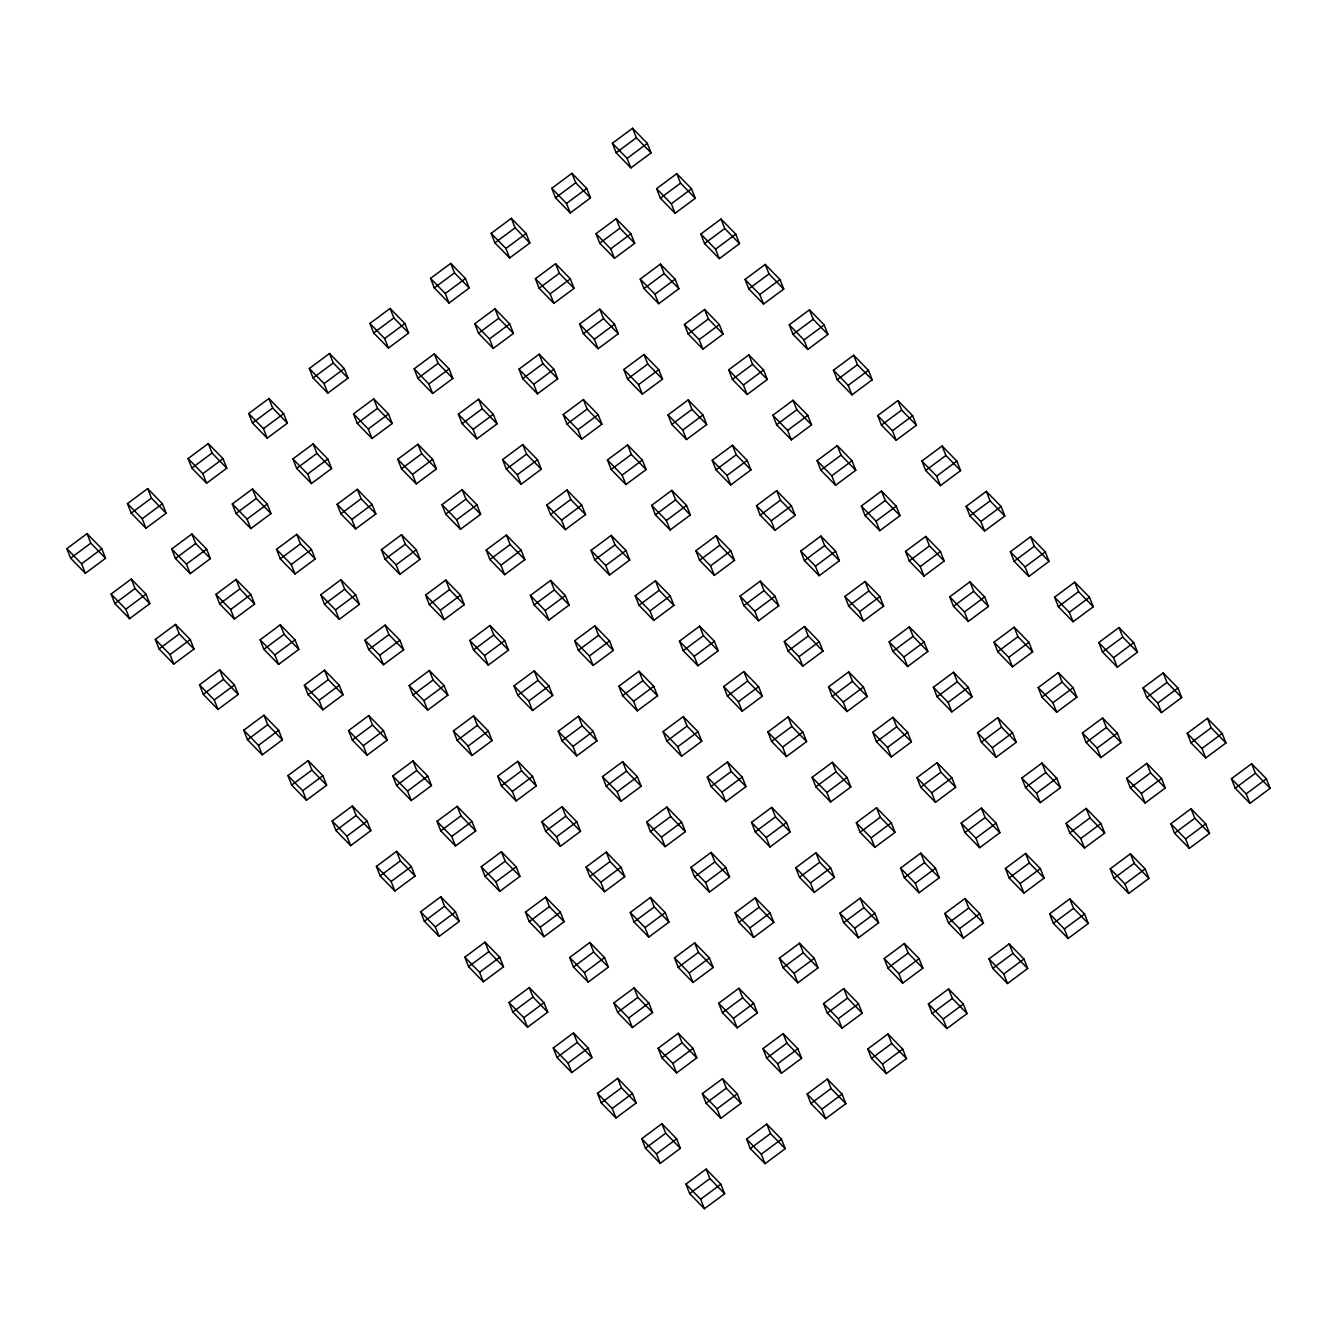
<?xml version="1.0" encoding="UTF-8"?>
<svg xmlns="http://www.w3.org/2000/svg" width="1337" height="1337" viewBox="0 0 1337 1337"><rect width="100%" height="100%" fill="white"/><g stroke="black" fill="none" stroke-linecap="round" stroke-linejoin="round"><path stroke-width="1.5" d="M66.85 548.655L87.055 533.647L101.796 548.772L105.556 558.281L85.351 573.289L70.61 558.164L66.85 548.655L81.59 563.796L85.351 573.289M127.466 503.614L147.672 488.607L162.412 503.731L166.172 513.224L145.967 528.249L131.227 513.107L127.466 503.614L142.207 518.756L145.967 528.249M188.082 458.574L208.288 443.566L223.028 458.691L226.789 468.184L206.583 483.209L191.843 468.067L188.082 458.574L202.823 473.699L206.583 483.209M248.699 413.534L268.887 398.51L283.628 413.651L287.388 423.144L267.199 438.152L252.459 423.027L248.699 413.534L263.439 428.659L267.199 438.152M309.298 368.494L329.504 353.469L344.244 368.594L348.004 378.104L327.799 393.111L313.059 377.987L309.298 368.494L324.039 383.619L327.799 393.111M369.914 323.437L390.12 308.429L404.86 323.554L408.621 333.063L388.415 348.071L373.675 332.946L369.914 323.437L384.655 338.579L388.415 348.071M430.531 278.397L450.736 263.389L465.477 278.514L469.237 288.007L449.031 303.031L434.291 287.89L430.531 278.397L445.271 293.522L449.031 303.031M491.147 233.357L511.352 218.332L526.093 233.474L529.853 242.966L509.648 257.974L494.907 242.849L491.147 233.357L505.887 248.481L509.648 257.974M551.763 188.316L571.969 173.292L586.709 188.433L590.469 197.926L570.264 212.934L555.523 197.809L551.763 188.316L566.504 203.441L570.264 212.934M612.379 143.26L632.585 128.252L647.325 143.377L651.086 152.886L630.88 167.894L616.14 152.769L612.379 143.26L627.12 158.401L630.88 167.894M70.61 558.164L90.816 543.14L87.055 533.647M131.227 513.107L151.432 498.099L147.672 488.607M191.843 468.067L212.048 453.059L208.288 443.566M252.459 423.027L272.648 408.019L268.887 398.51M313.059 377.987L333.264 362.962L329.504 353.469M373.675 332.946L393.88 317.922L390.12 308.429M434.291 287.89L454.496 272.882L450.736 263.389M494.907 242.849L515.113 227.842L511.352 218.332M555.523 197.809L575.729 182.801L571.969 173.292M616.14 152.769L636.345 137.744L632.585 128.252M81.59 563.796L101.796 548.772M142.207 518.756L162.412 503.731M202.823 473.699L223.028 458.691M263.439 428.659L283.628 413.651M324.039 383.619L344.244 368.594M384.655 338.579L404.86 323.554M445.271 293.522L465.477 278.514M505.887 248.481L526.093 233.474M566.504 203.441L586.709 188.433M627.12 158.401L647.325 143.377M111.071 594.046L131.277 579.038L146.017 594.163L149.777 603.672L129.572 618.68L114.832 603.555L111.071 594.046L125.812 609.187L129.572 618.68M171.688 549.006L191.893 533.998L206.633 549.123L210.394 558.615L190.188 573.64L175.448 558.498L171.688 549.006L186.428 564.13L190.188 573.64M232.304 503.965L252.509 488.958L267.25 504.082L270.993 513.575L250.804 528.6L236.064 513.458L232.304 503.965L247.044 519.09L250.804 528.6M292.903 458.925L313.109 443.901L327.849 459.042L331.609 468.535L311.404 483.543L296.664 468.418L292.903 458.925L307.644 474.05L311.404 483.543M353.52 413.868L373.725 398.861L388.465 413.985L392.226 423.495L372.02 438.503L357.28 423.378L353.52 413.868L368.26 429.01L372.02 438.503M414.136 368.828L434.341 353.82L449.082 368.945L452.842 378.438L432.636 393.462L417.896 378.338L414.136 368.828L428.876 383.97L432.636 393.462M474.752 323.788L494.957 308.78L509.698 323.905L513.458 333.398L493.253 348.422L478.512 333.281L474.752 323.788L489.492 338.913L493.253 348.422M535.368 278.748L555.574 263.723L570.314 278.865L574.074 288.357L553.869 303.365L539.129 288.24L535.368 278.748L550.109 293.873L553.869 303.365M595.984 233.708L616.19 218.683L630.93 233.808L634.691 243.317L614.485 258.325L599.745 243.2L595.984 233.708L610.725 248.832L614.485 258.325M656.601 188.651L676.789 173.643L691.53 188.768L695.29 198.277L675.085 213.285L660.361 198.16L656.601 188.651L671.324 203.792L675.085 213.285M114.832 603.555L135.037 588.531L131.277 579.038M175.448 558.498L195.653 543.49L191.893 533.998M236.064 513.458L256.269 498.45L252.509 488.958M296.664 468.418L316.869 453.41L313.109 443.901M357.28 423.378L377.485 408.353L373.725 398.861M417.896 378.338L438.101 363.313L434.341 353.82M478.512 333.281L498.718 318.273L494.957 308.78M539.129 288.24L559.334 273.233L555.574 263.723M599.745 243.2L619.95 228.176L616.19 218.683M660.361 198.16L680.55 183.136L676.789 173.643M125.812 609.187L146.017 594.163M186.428 564.13L206.633 549.123M247.044 519.09L267.25 504.082M307.644 474.05L327.849 459.042M368.26 429.01L388.465 413.985M428.876 383.97L449.082 368.945M489.492 338.913L509.698 323.905M550.109 293.873L570.314 278.865M610.725 248.832L630.93 233.808M671.324 203.792L691.53 188.768M155.293 639.437L175.498 624.429L190.238 639.554L193.999 649.047L173.793 664.071L159.053 648.946L155.293 639.437L170.033 654.578L173.793 664.071M215.909 594.397L236.114 579.389L250.855 594.514L254.615 604.006L234.41 619.031L219.669 603.889L215.909 594.397L230.649 609.522L234.41 619.031M276.508 549.357L296.714 534.332L311.454 549.474L315.214 558.966L295.009 573.974L280.269 558.849L276.508 549.357L291.249 564.481L295.009 573.974M337.125 504.316L357.33 489.292L372.07 504.433L375.831 513.926L355.625 528.934L340.885 513.809L337.125 504.316L351.865 519.441L355.625 528.934M397.741 459.26L417.946 444.252L432.687 459.376L436.447 468.886L416.242 483.894L401.501 468.769L397.741 459.26L412.481 474.401L416.242 483.894M458.357 414.219L478.562 399.211L493.303 414.336L497.063 423.829L476.858 438.854L462.117 423.712L458.357 414.219L473.097 429.344L476.858 438.854M518.973 369.179L539.179 354.171L553.919 369.296L557.679 378.789L537.474 393.813L522.734 378.672L518.973 369.179L533.714 384.304L537.474 393.813M579.589 324.139L599.795 309.114L614.535 324.256L618.296 333.749L598.09 348.756L583.35 333.632L579.589 324.139L594.33 339.264L598.09 348.756M640.206 279.099L660.411 264.074L675.135 279.199L678.895 288.708L658.706 303.716L643.966 288.591L640.206 279.099L654.946 294.224L658.706 303.716M700.805 234.042L721.011 219.034L735.751 234.159L739.511 243.652L719.306 258.676L704.566 243.551L700.805 234.042L715.546 249.183L719.306 258.676M159.053 648.946L179.258 633.922L175.498 624.429M219.669 603.889L239.875 588.882L236.114 579.389M280.269 558.849L300.474 543.841L296.714 534.332M340.885 513.809L361.09 498.785L357.33 489.292M401.501 468.769L421.707 453.744L417.946 444.252M462.117 423.712L482.323 408.704L478.562 399.211M522.734 378.672L542.939 363.664L539.179 354.171M583.35 333.632L603.555 318.624L599.795 309.114M643.966 288.591L664.171 273.567L660.411 264.074M704.566 243.551L724.771 228.527L721.011 219.034M170.033 654.578L190.238 639.554M230.649 609.522L250.855 594.514M291.249 564.481L311.454 549.474M351.865 519.441L372.07 504.433M412.481 474.401L432.687 459.376M473.097 429.344L493.303 414.336M533.714 384.304L553.919 369.296M594.33 339.264L614.535 324.256M654.946 294.224L675.135 279.199M715.546 249.183L735.751 234.159M199.514 684.828L219.719 669.82L234.46 684.945L238.22 694.438L218.015 709.462L203.274 694.321L199.514 684.828L214.254 699.97L218.015 709.462M260.13 639.788L280.319 624.78L295.059 639.905L298.82 649.398L278.614 664.422L263.89 649.281L260.13 639.788L274.854 654.913L278.614 664.422M320.73 594.748L340.935 579.723L355.675 594.865L359.436 604.357L339.23 619.365L324.49 604.24L320.73 594.748L335.47 609.873L339.23 619.365M381.346 549.708L401.551 534.683L416.292 549.808L420.052 559.317L399.847 574.325L385.106 559.2L381.346 549.708L396.086 564.832L399.847 574.325M441.962 504.651L462.167 489.643L476.908 504.768L480.668 514.277L460.463 529.285L445.722 514.16L441.962 504.651L456.702 519.792L460.463 529.285M502.578 459.61L522.784 444.603L537.524 459.727L541.284 469.22L521.079 484.245L506.339 469.103L502.578 459.61L517.319 474.735L521.079 484.245M563.195 414.57L583.4 399.546L598.14 414.687L601.901 424.18L581.695 439.188L566.955 424.063L563.195 414.57L577.935 429.695L581.695 439.188M623.811 369.53L644.016 354.506L658.757 369.647L662.517 379.14L642.312 394.148L627.571 379.023L623.811 369.53L638.551 384.655L642.312 394.148M684.41 324.473L704.616 309.465L719.356 324.59L723.116 334.1L702.911 349.107L688.171 333.983L684.41 324.473L699.151 339.615L702.911 349.107M745.027 279.433L765.232 264.425L779.972 279.55L783.733 289.043L763.527 304.067L748.787 288.926L745.027 279.433L759.767 294.575L763.527 304.067M203.274 694.321L223.48 679.313L219.719 669.82M263.89 649.281L284.079 634.273L280.319 624.78M324.49 604.24L344.695 589.233L340.935 579.723M385.106 559.2L405.312 544.176L401.551 534.683M445.722 514.16L465.928 499.136L462.167 489.643M506.339 469.103L526.544 454.095L522.784 444.603M566.955 424.063L587.16 409.055L583.4 399.546M627.571 379.023L647.777 364.015L644.016 354.506M688.171 333.983L708.376 318.958L704.616 309.465M748.787 288.926L768.992 273.918L765.232 264.425M214.254 699.97L234.46 684.945M274.854 654.913L295.059 639.905M335.47 609.873L355.675 594.865M396.086 564.832L416.292 549.808M456.702 519.792L476.908 504.768M517.319 474.735L537.524 459.727M577.935 429.695L598.14 414.687M638.551 384.655L658.757 369.647M699.151 339.615L719.356 324.59M759.767 294.575L779.972 279.55M243.735 730.219L263.941 715.211L278.664 730.336L282.425 739.829L262.236 754.853L247.495 739.712L243.735 730.219L258.476 745.344L262.236 754.853M304.335 685.179L324.54 670.171L339.28 685.296L343.041 694.789L322.835 709.813L308.095 694.672L304.335 685.179L319.075 700.304L322.835 709.813M364.951 640.139L385.156 625.114L399.897 640.256L403.657 649.749L383.452 664.756L368.711 649.632L364.951 640.139L379.691 655.264L383.452 664.756M425.567 595.082L445.773 580.074L460.513 595.199L464.273 604.708L444.068 619.716L429.327 604.591L425.567 595.082L440.308 610.224L444.068 619.716M486.183 550.042L506.389 535.034L521.129 550.159L524.889 559.651L504.684 574.676L489.944 559.551L486.183 550.042L500.924 565.183L504.684 574.676M546.8 505.002L567.005 489.994L581.745 505.119L585.506 514.611L565.3 529.636L550.56 514.494L546.8 505.002L561.54 520.126L565.3 529.636M607.416 459.961L627.621 444.937L642.362 460.078L646.122 469.571L625.917 484.579L611.176 469.454L607.416 459.961L622.156 475.086L625.917 484.579M668.032 414.921L688.221 399.897L702.961 415.022L706.721 424.531L686.516 439.539L671.776 424.414L668.032 414.921L682.756 430.046L686.516 439.539M728.632 369.864L748.837 354.857L763.577 369.981L767.338 379.491L747.132 394.499L732.392 379.374L728.632 369.864L743.372 385.006L747.132 394.499M789.248 324.824L809.453 309.816L824.194 324.941L827.954 334.434L807.749 349.458L793.008 334.317L789.248 324.824L803.988 339.949L807.749 349.458M247.495 739.712L267.701 724.704L263.941 715.211M308.095 694.672L328.3 679.664L324.54 670.171M368.711 649.632L388.917 634.624L385.156 625.114M429.327 604.591L449.533 589.567L445.773 580.074M489.944 559.551L510.149 544.527L506.389 535.034M550.56 514.494L570.765 499.486L567.005 489.994M611.176 469.454L631.382 454.446L627.621 444.937M671.776 424.414L691.981 409.389L688.221 399.897M732.392 379.374L752.597 364.349L748.837 354.857M793.008 334.317L813.214 319.309L809.453 309.816M258.476 745.344L278.664 730.336M319.075 700.304L339.28 685.296M379.691 655.264L399.897 640.256M440.308 610.224L460.513 595.199M500.924 565.183L521.129 550.159M561.54 520.126L581.745 505.119M622.156 475.086L642.362 460.078M682.756 430.046L702.961 415.022M743.372 385.006L763.577 369.981M803.988 339.949L824.194 324.941M287.94 775.61L308.145 760.603L322.885 775.727L326.646 785.22L306.44 800.245L291.7 785.103L287.94 775.61L302.68 790.735L306.44 800.245M348.556 730.57L368.761 715.546L383.502 730.687L387.262 740.18L367.057 755.188L352.316 740.063L348.556 730.57L363.296 745.695L367.057 755.188M409.172 685.53L429.378 670.505L444.118 685.647L447.878 695.14L427.673 710.148L412.932 695.023L409.172 685.53L423.913 700.655L427.673 710.148M469.788 640.473L489.994 625.465L504.734 640.59L508.495 650.1L488.289 665.107L473.549 649.983L469.788 640.473L484.529 655.615L488.289 665.107M530.405 595.433L550.61 580.425L565.35 595.55L569.111 605.043L548.905 620.067L534.165 604.926L530.405 595.433L545.145 610.558L548.905 620.067M591.021 550.393L611.226 535.385L625.967 550.51L629.727 560.002L609.522 575.027L594.781 559.885L591.021 550.393L605.761 565.518L609.522 575.027M651.637 505.353L671.826 490.328L686.566 505.47L690.327 514.962L670.138 529.97L655.397 514.845L651.637 505.353L666.378 520.477L670.138 529.97M712.237 460.312L732.442 445.288L747.182 460.413L750.943 469.922L730.737 484.93L715.997 469.805L712.237 460.312L726.977 475.437L730.737 484.93M772.853 415.255L793.058 400.248L807.799 415.372L811.559 424.865L791.354 439.89L776.613 424.765L772.853 415.255L787.593 430.397L791.354 439.89M833.469 370.215L853.674 355.207L868.415 370.332L872.175 379.825L851.97 394.85L837.229 379.708L833.469 370.215L848.21 385.34L851.97 394.85M291.7 785.103L311.905 770.095L308.145 760.603M352.316 740.063L372.522 725.055L368.761 715.546M412.932 695.023L433.138 679.998L429.378 670.505M473.549 649.983L493.754 634.958L489.994 625.465M534.165 604.926L554.37 589.918L550.61 580.425M594.781 559.885L614.987 544.878L611.226 535.385M655.397 514.845L675.586 499.837L671.826 490.328M715.997 469.805L736.202 454.781L732.442 445.288M776.613 424.765L796.819 409.74L793.058 400.248M837.229 379.708L857.435 364.7L853.674 355.207M302.68 790.735L322.885 775.727M363.296 745.695L383.502 730.687M423.913 700.655L444.118 685.647M484.529 655.615L504.734 640.59M545.145 610.558L565.35 595.55M605.761 565.518L625.967 550.51M666.378 520.477L686.566 505.47M726.977 475.437L747.182 460.413M787.593 430.397L807.799 415.372M848.21 385.34L868.415 370.332M332.161 821.002L352.366 805.994L367.107 821.119L370.867 830.611L350.662 845.636L335.921 830.494L332.161 821.002L346.901 836.126L350.662 845.636M392.777 775.961L412.983 760.937L427.723 776.078L431.483 785.571L411.278 800.579L396.537 785.454L392.777 775.961L407.518 791.086L411.278 800.579M453.393 730.921L473.599 715.897L488.339 731.021L492.1 740.531L471.894 755.539L457.154 740.414L453.393 730.921L468.134 746.046L471.894 755.539M514.01 685.864L534.215 670.856L548.955 685.981L552.716 695.474L532.51 710.499L517.77 695.374L514.01 685.864L528.75 701.006L532.51 710.499M574.626 640.824L594.831 625.816L609.572 640.941L613.332 650.434L593.127 665.458L578.386 650.317L574.626 640.824L589.366 655.949L593.127 665.458M635.242 595.784L655.448 580.759L670.171 595.901L673.932 605.394L653.743 620.401L639.002 605.277L635.242 595.784L649.983 610.909L653.743 620.401M695.842 550.744L716.047 535.719L730.787 550.861L734.548 560.353L714.342 575.361L699.602 560.236L695.842 550.744L710.582 565.869L714.342 575.361M756.458 505.687L776.663 490.679L791.404 505.804L795.164 515.313L774.959 530.321L760.218 515.196L756.458 505.687L771.198 520.828L774.959 530.321M817.074 460.647L837.28 445.639L852.02 460.764L855.78 470.256L835.575 485.281L820.834 470.139L817.074 460.647L831.815 475.788L835.575 485.281M877.69 415.606L897.896 400.599L912.636 415.723L916.397 425.216L896.191 440.241L881.451 425.099L877.69 415.606L892.431 430.731L896.191 440.241M335.921 830.494L356.127 815.486L352.366 805.994M396.537 785.454L416.743 770.446L412.983 760.937M457.154 740.414L477.359 725.389L473.599 715.897M517.77 695.374L537.975 680.349L534.215 670.856M578.386 650.317L598.592 635.309L594.831 625.816M639.002 605.277L659.208 590.269L655.448 580.759M699.602 560.236L719.807 545.229L716.047 535.719M760.218 515.196L780.424 500.172L776.663 490.679M820.834 470.139L841.04 455.132L837.28 445.639M881.451 425.099L901.656 410.091L897.896 400.599M346.901 836.126L367.107 821.119M407.518 791.086L427.723 776.078M468.134 746.046L488.339 731.021M528.75 701.006L548.955 685.981M589.366 655.949L609.572 640.941M649.983 610.909L670.171 595.901M710.582 565.869L730.787 550.861M771.198 520.828L791.404 505.804M831.815 475.788L852.02 460.764M892.431 430.731L912.636 415.723M376.382 866.393L396.588 851.385L411.328 866.51L415.088 876.002L394.883 891.01L380.143 875.885L376.382 866.393L391.123 881.518L394.883 891.01M436.998 821.353L457.204 806.328L471.944 821.47L475.705 830.962L455.499 845.97L440.759 830.845L436.998 821.353L451.739 836.477L455.499 845.97M497.615 776.296L517.82 761.288L532.561 776.413L536.321 785.922L516.115 800.93L501.375 785.805L497.615 776.296L512.355 791.437L516.115 800.93M558.231 731.255L578.436 716.248L593.177 731.372L596.937 740.865L576.732 755.89L561.991 740.765L558.231 731.255L572.971 746.397L576.732 755.89M618.847 686.215L639.053 671.207L653.793 686.332L657.553 695.825L637.348 710.849L622.607 695.708L618.847 686.215L633.588 701.34L637.348 710.849M679.447 641.175L699.652 626.151L714.393 641.292L718.153 650.785L697.947 665.793L683.207 650.668L679.447 641.175L694.187 656.3L697.947 665.793M740.063 596.135L760.268 581.11L775.009 596.235L778.769 605.745L758.564 620.752L743.823 605.628L740.063 596.135L754.803 611.26L758.564 620.752M800.679 551.078L820.885 536.07L835.625 551.195L839.385 560.704L819.18 575.712L804.439 560.587L800.679 551.078L815.42 566.22L819.18 575.712M861.295 506.038L881.501 491.03L896.241 506.155L900.002 515.647L879.796 530.672L865.056 515.53L861.295 506.038L876.036 521.163L879.796 530.672M921.912 460.998L942.117 445.99L956.857 461.115L960.618 470.607L940.412 485.615L925.672 470.49L921.912 460.998L936.652 476.122L940.412 485.615M380.143 875.885L400.348 860.878L396.588 851.385M440.759 830.845L460.964 815.837L457.204 806.328M501.375 785.805L521.58 770.78L517.82 761.288M561.991 740.765L582.197 725.74L578.436 716.248M622.607 695.708L642.813 680.7L639.053 671.207M683.207 650.668L703.412 635.66L699.652 626.151M743.823 605.628L764.029 590.603L760.268 581.11M804.439 560.587L824.645 545.563L820.885 536.07M865.056 515.53L885.261 500.523L881.501 491.03M925.672 470.49L945.877 455.482L942.117 445.99M391.123 881.518L411.328 866.51M451.739 836.477L471.944 821.47M512.355 791.437L532.561 776.413M572.971 746.397L593.177 731.372M633.588 701.34L653.793 686.332M694.187 656.3L714.393 641.292M754.803 611.26L775.009 596.235M815.42 566.22L835.625 551.195M876.036 521.163L896.241 506.155M936.652 476.122L956.857 461.115M420.603 911.784L440.809 896.759L455.549 911.901L459.31 921.394L439.104 936.401L424.364 921.277L420.603 911.784L435.344 926.909L439.104 936.401M481.22 866.744L501.425 851.719L516.166 866.861L519.926 876.353L499.72 891.361L484.98 876.236L481.22 866.744L495.96 881.868L499.72 891.361M541.836 821.687L562.041 806.679L576.782 821.804L580.542 831.313L560.337 846.321L545.596 831.196L541.836 821.687L556.576 836.828L560.337 846.321M602.452 776.647L622.658 761.639L637.398 776.764L641.158 786.256L620.953 801.281L606.213 786.139L602.452 776.647L617.193 791.771L620.953 801.281M663.068 731.606L683.257 716.599L697.998 731.723L701.758 741.216L681.552 756.241L666.829 741.099L663.068 731.606L677.792 746.731L681.552 756.241M723.668 686.566L743.873 671.542L758.614 686.683L762.374 696.176L742.169 711.184L727.428 696.059L723.668 686.566L738.408 701.691L742.169 711.184M784.284 641.526L804.49 626.501L819.23 641.626L822.99 651.136L802.785 666.144L788.045 651.019L784.284 641.526L799.025 656.651L802.785 666.144M844.9 596.469L865.106 581.461L879.846 596.586L883.607 606.079L863.401 621.103L848.661 605.979L844.9 596.469L859.641 611.611L863.401 621.103M905.517 551.429L925.722 536.421L940.463 551.546L944.223 561.039L924.017 576.063L909.277 560.922L905.517 551.429L920.257 566.554L924.017 576.063M966.133 506.389L986.338 491.364L1001.079 506.506L1004.839 515.998L984.634 531.006L969.893 515.881L966.133 506.389L980.873 521.514L984.634 531.006M424.364 921.277L444.569 906.269L440.809 896.759M484.98 876.236L505.185 861.212L501.425 851.719M545.596 831.196L565.802 816.172L562.041 806.679M606.213 786.139L626.418 771.131L622.658 761.639M666.829 741.099L687.017 726.091L683.257 716.599M727.428 696.059L747.634 681.051L743.873 671.542M788.045 651.019L808.25 635.994L804.49 626.501M848.661 605.979L868.866 590.954L865.106 581.461M909.277 560.922L929.482 545.914L925.722 536.421M969.893 515.881L990.099 500.874L986.338 491.364M435.344 926.909L455.549 911.901M495.96 881.868L516.166 866.861M556.576 836.828L576.782 821.804M617.193 791.771L637.398 776.764M677.792 746.731L697.998 731.723M738.408 701.691L758.614 686.683M799.025 656.651L819.23 641.626M859.641 611.611L879.846 596.586M920.257 566.554L940.463 551.546M980.873 521.514L1001.079 506.506M464.825 957.175L485.03 942.15L499.771 957.292L503.531 966.785L483.325 981.793L468.585 966.668L464.825 957.175L479.565 972.3L483.325 981.793M525.441 912.135L545.646 897.11L560.387 912.235L564.147 921.745L543.942 936.752L529.201 921.628L525.441 912.135L540.181 927.26L543.942 936.752M586.057 867.078L606.263 852.07L621.003 867.195L624.763 876.688L604.558 891.712L589.818 876.587L586.057 867.078L600.798 882.219L604.558 891.712M646.673 822.038L666.862 807.03L681.603 822.155L685.363 831.647L665.174 846.672L650.434 831.53L646.673 822.038L661.414 837.163L665.174 846.672M707.273 776.998L727.478 761.973L742.219 777.115L745.979 786.607L725.774 801.615L711.033 786.49L707.273 776.998L722.013 792.122L725.774 801.615M767.889 731.957L788.095 716.933L802.835 732.074L806.595 741.567L786.39 756.575L771.65 741.45L767.889 731.957L782.63 747.082L786.39 756.575M828.505 686.9L848.711 671.893L863.451 687.017L867.212 696.527L847.006 711.535L832.266 696.41L828.505 686.9L843.246 702.042L847.006 711.535M889.122 641.86L909.327 626.852L924.068 641.977L927.828 651.47L907.622 666.495L892.882 651.353L889.122 641.86L903.862 657.002L907.622 666.495M949.738 596.82L969.943 581.812L984.684 596.937L988.444 606.43L968.239 621.454L953.498 606.313L949.738 596.82L964.478 611.945L968.239 621.454M1010.354 551.78L1030.56 536.755L1045.3 551.897L1049.06 561.39L1028.855 576.397L1014.114 561.273L1010.354 551.78L1025.095 566.905L1028.855 576.397M468.585 966.668L488.79 951.66L485.03 942.15M529.201 921.628L549.407 906.603L545.646 897.11M589.818 876.587L610.023 861.563L606.263 852.07M650.434 831.53L670.622 816.523L666.862 807.03M711.033 786.49L731.239 771.482L727.478 761.973M771.65 741.45L791.855 726.442L788.095 716.933M832.266 696.41L852.471 681.385L848.711 671.893M892.882 651.353L913.087 636.345L909.327 626.852M953.498 606.313L973.704 591.305L969.943 581.812M1014.114 561.273L1034.32 546.265L1030.56 536.755M479.565 972.3L499.771 957.292M540.181 927.26L560.387 912.235M600.798 882.219L621.003 867.195M661.414 837.163L681.603 822.155M722.013 792.122L742.219 777.115M782.63 747.082L802.835 732.074M843.246 702.042L863.451 687.017M903.862 657.002L924.068 641.977M964.478 611.945L984.684 596.937M1025.095 566.905L1045.3 551.897M509.046 1002.566L529.251 987.542L543.992 1002.683L547.752 1012.176L527.547 1027.184L512.806 1012.059L509.046 1002.566L523.786 1017.691L527.547 1027.184M569.662 957.509L589.868 942.501L604.608 957.626L608.368 967.136L588.163 982.143L573.423 967.019L569.662 957.509L584.403 972.651L588.163 982.143M630.279 912.469L650.484 897.461L665.224 912.586L668.968 922.079L648.779 937.103L634.039 921.978L630.279 912.469L645.019 927.611L648.779 937.103M690.878 867.429L711.083 852.421L725.824 867.546L729.584 877.039L709.379 892.063L694.638 876.922L690.878 867.429L705.618 882.554L709.379 892.063M751.494 822.389L771.7 807.364L786.44 822.506L790.2 831.998L769.995 847.006L755.255 831.881L751.494 822.389L766.235 837.514L769.995 847.006M812.111 777.349L832.316 762.324L847.056 777.449L850.817 786.958L830.611 801.966L815.871 786.841L812.111 777.349L826.851 792.473L830.611 801.966M872.727 732.292L892.932 717.284L907.673 732.409L911.433 741.918L891.227 756.926L876.487 741.801L872.727 732.292L887.467 747.433L891.227 756.926M933.343 687.251L953.548 672.244L968.289 687.368L972.049 696.861L951.844 711.886L937.103 696.744L933.343 687.251L948.083 702.376L951.844 711.886M993.959 642.211L1014.165 627.187L1028.905 642.328L1032.665 651.821L1012.46 666.829L997.72 651.704L993.959 642.211L1008.7 657.336L1012.46 666.829M1054.575 597.171L1074.764 582.147L1089.505 597.288L1093.265 606.781L1073.059 621.789L1058.336 606.664L1054.575 597.171L1069.299 612.296L1073.059 621.789M512.806 1012.059L533.012 997.051L529.251 987.542M573.423 967.019L593.628 951.994L589.868 942.501M634.039 921.978L654.244 906.954L650.484 897.461M694.638 876.922L714.844 861.914L711.083 852.421M755.255 831.881L775.46 816.874L771.7 807.364M815.871 786.841L836.076 771.817L832.316 762.324M876.487 741.801L896.692 726.776L892.932 717.284M937.103 696.744L957.309 681.736L953.548 672.244M997.72 651.704L1017.925 636.696L1014.165 627.187M1058.336 606.664L1078.524 591.656L1074.764 582.147M523.786 1017.691L543.992 1002.683M584.403 972.651L604.608 957.626M645.019 927.611L665.224 912.586M705.618 882.554L725.824 867.546M766.235 837.514L786.44 822.506M826.851 792.473L847.056 777.449M887.467 747.433L907.673 732.409M948.083 702.376L968.289 687.368M1008.7 657.336L1028.905 642.328M1069.299 612.296L1089.505 597.288M553.267 1047.957L573.473 1032.933L588.213 1048.074L591.973 1057.567L571.768 1072.575L557.028 1057.45L553.267 1047.957L568.008 1063.082L571.768 1072.575M613.884 1002.9L634.089 987.893L648.829 1003.017L652.59 1012.527L632.384 1027.535L617.644 1012.41L613.884 1002.9L628.624 1018.042L632.384 1027.535M674.483 957.86L694.688 942.852L709.429 957.977L713.189 967.47L692.984 982.494L678.243 967.353L674.483 957.86L689.223 972.985L692.984 982.494M735.099 912.82L755.305 897.812L770.045 912.937L773.805 922.43L753.6 937.454L738.86 922.313L735.099 912.82L749.84 927.945L753.6 937.454M795.716 867.78L815.921 852.755L830.661 867.897L834.422 877.39L814.216 892.397L799.476 877.273L795.716 867.78L810.456 882.905L814.216 892.397M856.332 822.723L876.537 807.715L891.278 822.84L895.038 832.349L874.833 847.357L860.092 832.232L856.332 822.723L871.072 837.864L874.833 847.357M916.948 777.683L937.153 762.675L951.894 777.8L955.654 787.292L935.449 802.317L920.708 787.192L916.948 777.683L931.688 792.824L935.449 802.317M977.564 732.643L997.77 717.635L1012.51 732.76L1016.27 742.252L996.065 757.277L981.325 742.135L977.564 732.643L992.305 747.767L996.065 757.277M1038.18 687.602L1058.386 672.578L1073.11 687.719L1076.87 697.212L1056.681 712.22L1041.941 697.095L1038.18 687.602L1052.921 702.727L1056.681 712.22M1098.78 642.562L1118.985 627.538L1133.726 642.679L1137.486 652.172L1117.281 667.18L1102.54 652.055L1098.78 642.562L1113.52 657.687L1117.281 667.18M557.028 1057.45L577.233 1042.425L573.473 1032.933M617.644 1012.41L637.849 997.385L634.089 987.893M678.243 967.353L698.449 952.345L694.688 942.852M738.86 922.313L759.065 907.305L755.305 897.812M799.476 877.273L819.681 862.265L815.921 852.755M860.092 832.232L880.298 817.208L876.537 807.715M920.708 787.192L940.914 772.168L937.153 762.675M981.325 742.135L1001.53 727.127L997.77 717.635M1041.941 697.095L1062.146 682.087L1058.386 672.578M1102.54 652.055L1122.746 637.03L1118.985 627.538M568.008 1063.082L588.213 1048.074M628.624 1018.042L648.829 1003.017M689.223 972.985L709.429 957.977M749.84 927.945L770.045 912.937M810.456 882.905L830.661 867.897M871.072 837.864L891.278 822.84M931.688 792.824L951.894 777.8M992.305 747.767L1012.51 732.76M1052.921 702.727L1073.11 687.719M1113.52 657.687L1133.726 642.679M597.489 1093.348L617.694 1078.324L632.434 1093.449L636.195 1102.958L615.989 1117.966L601.249 1102.841L597.489 1093.348L612.229 1108.473L615.989 1117.966M658.105 1048.292L678.294 1033.284L693.034 1048.409L696.794 1057.901L676.589 1072.926L661.865 1057.801L658.105 1048.292L672.829 1063.433L676.589 1072.926M718.704 1003.251L738.91 988.244L753.65 1003.368L757.41 1012.861L737.205 1027.886L722.465 1012.744L718.704 1003.251L733.445 1018.376L737.205 1027.886M779.321 958.211L799.526 943.187L814.266 958.328L818.027 967.821L797.821 982.829L783.081 967.704L779.321 958.211L794.061 973.336L797.821 982.829M839.937 913.171L860.142 898.146L874.883 913.288L878.643 922.781L858.438 937.789L843.697 922.664L839.937 913.171L854.677 928.296L858.438 937.789M900.553 868.114L920.758 853.106L935.499 868.231L939.259 877.74L919.054 892.748L904.313 877.624L900.553 868.114L915.293 883.256L919.054 892.748M961.169 823.074L981.375 808.066L996.115 823.191L999.875 832.684L979.67 847.708L964.93 832.567L961.169 823.074L975.91 838.215L979.67 847.708M1021.786 778.034L1041.991 763.026L1056.731 778.151L1060.492 787.643L1040.286 802.668L1025.546 787.526L1021.786 778.034L1036.526 793.159L1040.286 802.668M1082.385 732.994L1102.59 717.969L1117.331 733.111L1121.091 742.603L1100.886 757.611L1086.145 742.486L1082.385 732.994L1097.125 748.118L1100.886 757.611M1143.001 687.953L1163.207 672.929L1177.947 688.054L1181.707 697.563L1161.502 712.571L1146.762 697.446L1143.001 687.953L1157.742 703.078L1161.502 712.571M601.249 1102.841L621.454 1087.817L617.694 1078.324M661.865 1057.801L682.054 1042.776L678.294 1033.284M722.465 1012.744L742.67 997.736L738.91 988.244M783.081 967.704L803.286 952.696L799.526 943.187M843.697 922.664L863.903 907.656L860.142 898.146M904.313 877.624L924.519 862.599L920.758 853.106M964.93 832.567L985.135 817.559L981.375 808.066M1025.546 787.526L1045.751 772.519L1041.991 763.026M1086.145 742.486L1106.351 727.478L1102.59 717.969M1146.762 697.446L1166.967 682.422L1163.207 672.929M612.229 1108.473L632.434 1093.449M672.829 1063.433L693.034 1048.409M733.445 1018.376L753.65 1003.368M794.061 973.336L814.266 958.328M854.677 928.296L874.883 913.288M915.293 883.256L935.499 868.231M975.91 838.215L996.115 823.191M1036.526 793.159L1056.731 778.151M1097.125 748.118L1117.331 733.111M1157.742 703.078L1177.947 688.054M641.71 1138.723L661.915 1123.715L676.639 1138.84L680.399 1148.349L660.211 1163.357L645.47 1148.232L641.71 1138.723L656.45 1153.864L660.211 1163.357M702.309 1093.683L722.515 1078.675L737.255 1093.8L741.016 1103.292L720.81 1118.317L706.07 1103.192L702.309 1093.683L717.05 1108.824L720.81 1118.317M762.926 1048.643L783.131 1033.635L797.871 1048.76L801.632 1058.252L781.426 1073.277L766.686 1058.135L762.926 1048.643L777.666 1063.767L781.426 1073.277M823.542 1003.602L843.747 988.578L858.488 1003.719L862.248 1013.212L842.043 1028.22L827.302 1013.095L823.542 1003.602L838.282 1018.727L842.043 1028.22M884.158 958.562L904.364 943.538L919.104 958.662L922.864 968.172L902.659 983.18L887.918 968.055L884.158 958.562L898.899 973.687L902.659 983.18M944.774 913.505L964.98 898.497L979.72 913.622L983.48 923.132L963.275 938.139L948.535 923.015L944.774 913.505L959.515 928.647L963.275 938.139M1005.391 868.465L1025.596 853.457L1040.336 868.582L1044.097 878.075L1023.891 893.099L1009.151 877.958L1005.391 868.465L1020.131 883.59L1023.891 893.099M1066.007 823.425L1086.196 808.4L1100.936 823.542L1104.696 833.035L1084.491 848.042L1069.75 832.918L1066.007 823.425L1080.731 838.55L1084.491 848.042M1126.606 778.385L1146.812 763.36L1161.552 778.502L1165.312 787.994L1145.107 803.002L1130.367 787.877L1126.606 778.385L1141.347 793.51L1145.107 803.002M1187.223 733.328L1207.428 718.32L1222.168 733.445L1225.929 742.954L1205.723 757.962L1190.983 742.837L1187.223 733.328L1201.963 748.469L1205.723 757.962M645.47 1148.232L665.676 1133.208L661.915 1123.715M706.07 1103.192L726.275 1088.168L722.515 1078.675M766.686 1058.135L786.891 1043.127L783.131 1033.635M827.302 1013.095L847.508 998.087L843.747 988.578M887.918 968.055L908.124 953.03L904.364 943.538M948.535 923.015L968.74 907.99L964.98 898.497M1009.151 877.958L1029.356 862.95L1025.596 853.457M1069.75 832.918L1089.956 817.91L1086.196 808.4M1130.367 787.877L1150.572 772.87L1146.812 763.36M1190.983 742.837L1211.188 727.813L1207.428 718.32M656.45 1153.864L676.639 1138.84M717.05 1108.824L737.255 1093.8M777.666 1063.767L797.871 1048.76M838.282 1018.727L858.488 1003.719M898.899 973.687L919.104 958.662M959.515 928.647L979.72 913.622M1020.131 883.59L1040.336 868.582M1080.731 838.55L1100.936 823.542M1141.347 793.51L1161.552 778.502M1201.963 748.469L1222.168 733.445M685.914 1184.114L706.12 1169.106L720.86 1184.231L724.621 1193.74L704.415 1208.748L689.675 1193.623L685.914 1184.114L700.655 1199.256L704.415 1208.748M746.531 1139.074L766.736 1124.066L781.476 1139.191L785.237 1148.684L765.031 1163.708L750.291 1148.567L746.531 1139.074L761.271 1154.199L765.031 1163.708M807.147 1094.034L827.352 1079.026L842.093 1094.151L845.853 1103.643L825.648 1118.668L810.907 1103.526L807.147 1094.034L821.887 1109.158L825.648 1118.668M867.763 1048.993L887.969 1033.969L902.709 1049.11L906.469 1058.603L886.264 1073.611L871.523 1058.486L867.763 1048.993L882.504 1064.118L886.264 1073.611M928.379 1003.937L948.585 988.929L963.325 1004.054L967.086 1013.563L946.88 1028.571L932.14 1013.446L928.379 1003.937L943.12 1019.078L946.88 1028.571M988.996 958.896L1009.201 943.889L1023.941 959.013L1027.702 968.506L1007.496 983.531L992.756 968.406L988.996 958.896L1003.736 974.038L1007.496 983.531M1049.612 913.856L1069.801 898.848L1084.541 913.973L1088.301 923.466L1068.113 938.49L1053.372 923.349L1049.612 913.856L1064.352 928.981L1068.113 938.49M1110.211 868.816L1130.417 853.791L1145.157 868.933L1148.918 878.426L1128.712 893.434L1113.972 878.309L1110.211 868.816L1124.952 883.941L1128.712 893.434M1170.828 823.776L1191.033 808.751L1205.773 823.893L1209.534 833.386L1189.328 848.393L1174.588 833.269L1170.828 823.776L1185.568 838.901L1189.328 848.393M1231.444 778.719L1251.649 763.711L1266.39 778.836L1270.15 788.345L1249.945 803.353L1235.204 788.228L1231.444 778.719L1246.184 793.86L1249.945 803.353M689.675 1193.623L709.88 1178.599L706.12 1169.106M750.291 1148.567L770.496 1133.559L766.736 1124.066M810.907 1103.526L831.113 1088.519L827.352 1079.026M871.523 1058.486L891.729 1043.478L887.969 1033.969M932.14 1013.446L952.345 998.421L948.585 988.929M992.756 968.406L1012.961 953.381L1009.201 943.889M1053.372 923.349L1073.561 908.341L1069.801 898.848M1113.972 878.309L1134.177 863.301L1130.417 853.791M1174.588 833.269L1194.793 818.244L1191.033 808.751M1235.204 788.228L1255.41 773.204L1251.649 763.711M700.655 1199.256L720.86 1184.231M761.271 1154.199L781.476 1139.191M821.887 1109.158L842.093 1094.151M882.504 1064.118L902.709 1049.11M943.12 1019.078L963.325 1004.054M1003.736 974.038L1023.941 959.013M1064.352 928.981L1084.541 913.973M1124.952 883.941L1145.157 868.933M1185.568 838.901L1205.773 823.893M1246.184 793.86L1266.39 778.836M636.345 137.744L651.086 152.886M680.55 183.136L695.29 198.277M724.771 228.527L739.511 243.652M768.992 273.918L783.733 289.043M813.214 319.309L827.954 334.434M857.435 364.7L872.175 379.825M901.656 410.091L916.397 425.216M945.877 455.482L960.618 470.607M990.099 500.874L1004.839 515.998M1034.32 546.265L1049.06 561.39M1078.524 591.656L1093.265 606.781M1122.746 637.03L1137.486 652.172M1166.967 682.422L1181.707 697.563M1211.188 727.813L1225.929 742.954M1255.41 773.204L1270.15 788.345M575.729 182.801L590.469 197.926M619.95 228.176L634.691 243.317M664.171 273.567L678.895 288.708M708.376 318.958L723.116 334.1M752.597 364.349L767.338 379.491M796.819 409.74L811.559 424.865M841.04 455.132L855.78 470.256M885.261 500.523L900.002 515.647M929.482 545.914L944.223 561.039M973.704 591.305L988.444 606.43M1017.925 636.696L1032.665 651.821M1062.146 682.087L1076.87 697.212M1106.351 727.478L1121.091 742.603M1150.572 772.87L1165.312 787.994M1194.793 818.244L1209.534 833.386M515.113 227.842L529.853 242.966M559.334 273.233L574.074 288.357M603.555 318.624L618.296 333.749M647.777 364.015L662.517 379.14M691.981 409.389L706.721 424.531M736.202 454.781L750.943 469.922M780.424 500.172L795.164 515.313M824.645 545.563L839.385 560.704M868.866 590.954L883.607 606.079M913.087 636.345L927.828 651.47M957.309 681.736L972.049 696.861M1001.53 727.127L1016.27 742.252M1045.751 772.519L1060.492 787.643M1089.956 817.91L1104.696 833.035M1134.177 863.301L1148.918 878.426M454.496 272.882L469.237 288.007M498.718 318.273L513.458 333.398M542.939 363.664L557.679 378.789M587.16 409.055L601.901 424.18M631.382 454.446L646.122 469.571M675.586 499.837L690.327 514.962M719.807 545.229L734.548 560.353M764.029 590.603L778.769 605.745M808.25 635.994L822.99 651.136M852.471 681.385L867.212 696.527M896.692 726.776L911.433 741.918M940.914 772.168L955.654 787.292M985.135 817.559L999.875 832.684M1029.356 862.95L1044.097 878.075M1073.561 908.341L1088.301 923.466M393.88 317.922L408.621 333.063M438.101 363.313L452.842 378.438M482.323 408.704L497.063 423.829M526.544 454.095L541.284 469.22M570.765 499.486L585.506 514.611M614.987 544.878L629.727 560.002M659.208 590.269L673.932 605.394M703.412 635.66L718.153 650.785M747.634 681.051L762.374 696.176M791.855 726.442L806.595 741.567M836.076 771.817L850.817 786.958M880.298 817.208L895.038 832.349M924.519 862.599L939.259 877.74M968.74 907.99L983.48 923.132M1012.961 953.381L1027.702 968.506M333.264 362.962L348.004 378.104M377.485 408.353L392.226 423.495M421.707 453.744L436.447 468.886M465.928 499.136L480.668 514.277M510.149 544.527L524.889 559.651M554.37 589.918L569.111 605.043M598.592 635.309L613.332 650.434M642.813 680.7L657.553 695.825M687.017 726.091L701.758 741.216M731.239 771.482L745.979 786.607M775.46 816.874L790.2 831.998M819.681 862.265L834.422 877.39M863.903 907.656L878.643 922.781M908.124 953.03L922.864 968.172M952.345 998.421L967.086 1013.563M272.648 408.019L287.388 423.144M316.869 453.41L331.609 468.535M361.09 498.785L375.831 513.926M405.312 544.176L420.052 559.317M449.533 589.567L464.273 604.708M493.754 634.958L508.495 650.1M537.975 680.349L552.716 695.474M582.197 725.74L596.937 740.865M626.418 771.131L641.158 786.256M670.622 816.523L685.363 831.647M714.844 861.914L729.584 877.039M759.065 907.305L773.805 922.43M803.286 952.696L818.027 967.821M847.508 998.087L862.248 1013.212M891.729 1043.478L906.469 1058.603M212.048 453.059L226.789 468.184M256.269 498.45L270.993 513.575M300.474 543.841L315.214 558.966M344.695 589.233L359.436 604.357M388.917 634.624L403.657 649.749M433.138 679.998L447.878 695.14M477.359 725.389L492.1 740.531M521.58 770.78L536.321 785.922M565.802 816.172L580.542 831.313M610.023 861.563L624.763 876.688M654.244 906.954L668.968 922.079M698.449 952.345L713.189 967.47M742.67 997.736L757.41 1012.861M786.891 1043.127L801.632 1058.252M831.113 1088.519L845.853 1103.643M151.432 498.099L166.172 513.224M195.653 543.49L210.394 558.615M239.875 588.882L254.615 604.006M284.079 634.273L298.82 649.398M328.3 679.664L343.041 694.789M372.522 725.055L387.262 740.18M416.743 770.446L431.483 785.571M460.964 815.837L475.705 830.962M505.185 861.212L519.926 876.353M549.407 906.603L564.147 921.745M593.628 951.994L608.368 967.136M637.849 997.385L652.59 1012.527M682.054 1042.776L696.794 1057.901M726.275 1088.168L741.016 1103.292M770.496 1133.559L785.237 1148.684M90.816 543.14L105.556 558.281M135.037 588.531L149.777 603.672M179.258 633.922L193.999 649.047M223.48 679.313L238.22 694.438M267.701 724.704L282.425 739.829M311.905 770.095L326.646 785.22M356.127 815.486L370.867 830.611M400.348 860.878L415.088 876.002M444.569 906.269L459.31 921.394M488.79 951.66L503.531 966.785M533.012 997.051L547.752 1012.176M577.233 1042.425L591.973 1057.567M621.454 1087.817L636.195 1102.958M665.676 1133.208L680.399 1148.349M709.88 1178.599L724.621 1193.74"/></g></svg>
